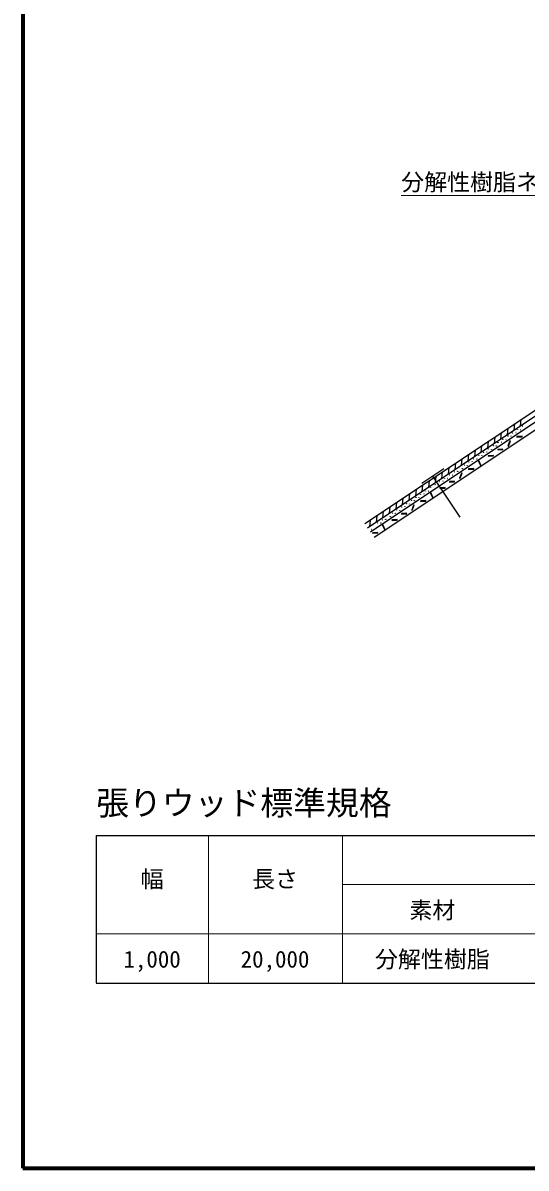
# Model space of a CAD drawing. Units: millimetres, scale not verified. Extents: x 200 to 8200, y 200 to 5825.
# Drawn here: x 200 to 1733, y 200 to 3689 of the extents above; entities that cross this region are included whole.
import ezdxf
from ezdxf.enums import TextEntityAlignment as Align

# ---------------------------------------------------------------- set-up
doc = ezdxf.new("R2010")
doc.units = ezdxf.units.MM
doc.header["$LTSCALE"] = 20
for name, color, linetype, lineweight in [('C-BMK-HTXT', 1, 'Continuous', 13), ('C-MTR-FRAM', 5, 'Continuous', 25), ('C-MTR-LINE', 5, 'Continuous', 13), ('C-STR', 7, 'Continuous', 25), ('C-TTL', 2, 'Continuous', 70)]:
    doc.layers.add(name, color=color, linetype=linetype, lineweight=lineweight)
doc.layers.add('C-MTR', color=5, linetype='Continuous')
doc.layers.add('C-MTR-TXT', color=5, linetype='Continuous')
doc.styles.add('ＭＳ ゴシック', font='')
doc.styles.get('ＭＳ ゴシック').set_extended_font_data('MS Gothic')

msp = doc.modelspace()

# ---------------------------------------------------------------- linework, layer by layer
at = {"layer": 'C-BMK-HTXT'}
msp.add_line((1352.21, 3163.44), (1912.21, 3163.44), dxfattribs=at)
at = {"layer": 'C-MTR-FRAM'}
for p, q in [((423.41, 1213.86), (423.41, 764.86)), ((423.41, 1213.86), (4387.68, 1213.86)), ((423.41, 763.86), (4387.68, 763.86))]:
    msp.add_line(p, q, dxfattribs=at)
at = {"layer": 'C-MTR-LINE'}
for p, q in [((765.2, 1213.86), (765.2, 764.86)), ((1173.27, 1213.86), (1173.27, 763.86)), ((1173.27, 1063.86), (3285.43, 1063.86)), ((423.41, 913.86), (3285.43, 913.86))]:
    msp.add_line(p, q, dxfattribs=at)
at = {"layer": 'C-STR'}
for p, q in [((1241.84, 2163.87), (3494.32, 3666.09)), ((1250.17, 2151.39), (3498.86, 3651.09)), ((1258.49, 2138.91), (3503.41, 3636.09)), ((1269.59, 2122.27), (3509.46, 3616.09)), ((1717.27, 2480.94), (1715.12, 2461.48)), ((1677.33, 2454.31), (1675.18, 2434.84)), ((1697.3, 2467.62), (1695.15, 2448.16)), ((1617.43, 2414.36), (1615.28, 2394.9)), ((1637.4, 2427.68), (1635.25, 2408.21)), ((1657.37, 2440.99), (1655.22, 2421.53)), ((1557.53, 2374.41), (1555.38, 2354.95)), ((1577.5, 2387.73), (1575.35, 2368.26)), ((1597.47, 2401.04), (1595.32, 2381.58)), ((1517.6, 2347.78), (1515.45, 2328.31)), ((1537.56, 2361.09), (1535.42, 2341.63)), ((1587.1, 2355.4), (1588.57, 2356.05)), ((1587.1, 2355.4), (1593.54, 2340.75)), ((1595, 2341.39), (1588.57, 2356.05)), ((1593.54, 2340.75), (1595, 2341.39)), ((1482.26, 2330.22), (1415.7, 2285.83)), ((1532.21, 2183.23), (1448.98, 2308.02)), ((1457.7, 2307.83), (1455.55, 2288.37)), ((1477.66, 2321.14), (1475.52, 2301.68)), ((1497.63, 2334.46), (1495.48, 2315)), ((1417.76, 2281.2), (1415.61, 2261.73)), ((1437.73, 2294.51), (1435.58, 2275.05)), ((1357.86, 2241.25), (1355.71, 2221.78)), ((1377.83, 2254.56), (1375.68, 2235.1)), ((1397.8, 2267.88), (1395.65, 2248.42)), ((1440.93, 2257.92), (1442.39, 2258.56)), ((1440.93, 2257.92), (1447.36, 2243.27)), ((1448.83, 2243.91), (1442.39, 2258.56)), ((1447.36, 2243.27), (1448.83, 2243.91)), ((1297.96, 2201.3), (1295.81, 2181.84)), ((1317.93, 2214.61), (1315.78, 2195.15)), ((1337.9, 2227.93), (1335.75, 2208.47)), ((1258.03, 2174.67), (1255.88, 2155.2)), ((1278, 2187.98), (1275.85, 2168.52)), ((1294.76, 2160.43), (1296.22, 2161.07)), ((1294.76, 2160.43), (1301.19, 2145.78)), ((1302.65, 2146.42), (1296.22, 2161.07)), ((1301.19, 2145.78), (1302.65, 2146.42))]:
    msp.add_line(p, q, dxfattribs=at)
for points in [[(1679.09, 2400.21), (1684.9, 2415.11), (1683.41, 2415.69), (1677.6, 2400.79)], [(1720.88, 2429.88), (1704.92, 2428.84), (1705.02, 2427.25), (1720.99, 2428.28)], [(1662.24, 2390.77), (1646.27, 2389.73), (1646.37, 2388.14), (1662.34, 2389.17)], [(1633.59, 2371.66), (1617.63, 2370.63), (1617.73, 2369.03), (1633.7, 2370.07)], [(1531.98, 2302.1), (1537.79, 2317), (1536.3, 2317.59), (1530.49, 2302.68)], [(1573.78, 2331.77), (1557.81, 2330.74), (1557.91, 2329.14), (1573.88, 2330.17)], [(1486.49, 2273.55), (1470.52, 2272.52), (1470.62, 2270.93), (1486.59, 2271.96)], [(1515.13, 2292.66), (1499.17, 2291.63), (1499.27, 2290.03), (1515.24, 2291.06)], [(1427.6, 2234.28), (1411.64, 2233.25), (1411.74, 2231.65), (1427.71, 2232.69)], [(1385.81, 2204.61), (1391.62, 2219.52), (1390.13, 2220.1), (1384.32, 2205.19)], [(1340.31, 2176.07), (1324.35, 2175.04), (1324.45, 2173.44), (1340.42, 2174.47)], [(1368.96, 2195.17), (1352.99, 2194.14), (1353.09, 2192.54), (1369.06, 2193.57)], [(1281.43, 2136.8), (1265.46, 2135.76), (1265.56, 2134.17), (1281.53, 2135.2)]]:
    msp.add_lwpolyline(points, close=True, dxfattribs=at)
for centre in [(1706.7, 2450.19), (1716.34, 2449.57), (1722.19, 2460.52), (1731.18, 2459.72), (1647.31, 2410.55), (1657.66, 2411.8), (1662.26, 2420.55), (1671.89, 2419.93), (1677.74, 2430.88), (1686.74, 2430.08), (1691.75, 2440.19), (1702.1, 2441.44), (1602.87, 2380.91), (1613.21, 2382.16), (1617.82, 2390.91), (1627.45, 2390.29), (1633.3, 2401.24), (1642.29, 2400.44), (1544.42, 2341.96), (1553.41, 2341.16), (1558.43, 2351.27), (1568.77, 2352.52), (1573.38, 2361.27), (1583.01, 2360.65), (1588.86, 2371.6), (1597.85, 2370.8), (1499.97, 2312.32), (1508.96, 2311.53), (1513.98, 2321.63), (1524.33, 2322.88), (1528.93, 2331.63), (1538.57, 2331.01), (1441.74, 2273.49), (1450.74, 2272.69), (1455.53, 2282.68), (1464.52, 2281.89), (1469.54, 2291.99), (1479.88, 2293.24), (1484.49, 2301.99), (1494.12, 2301.37), (1383.52, 2234.65), (1392.51, 2233.86), (1397.3, 2243.85), (1406.29, 2243.05), (1411.31, 2253.15), (1421.66, 2254.4), (1426.26, 2263.16), (1435.89, 2262.54), (1339.07, 2205.01), (1348.06, 2204.22), (1353.08, 2214.32), (1363.43, 2215.57), (1368.03, 2224.33), (1377.67, 2223.71), (1280.84, 2166.18), (1289.84, 2165.38), (1294.85, 2175.49), (1305.2, 2176.74), (1309.8, 2185.49), (1319.44, 2184.87), (1325.29, 2195.82), (1334.28, 2195.02), (1261.21, 2146.04), (1267.06, 2156.99), (1276.05, 2156.19)]:
    msp.add_circle(centre, 0.3, dxfattribs=at)
at = {"layer": 'C-TTL'}
msp.add_lwpolyline([(200, 200), (8200, 200), (8200, 5740), (200, 5740)], close=True, dxfattribs=at)

# ---------------------------------------------------------------- texts
at = {"layer": 'C-BMK-HTXT', "color": 7, "style": 'ＭＳ ゴシック'}
msp.add_text('分解性樹脂ネット', height=51.32, dxfattribs=at).set_placement((1352.21, 3163.44), align=Align.BOTTOM_LEFT)
at = {"layer": 'C-MTR', "style": 'ＭＳ ゴシック'}
msp.add_text('張りウッド標準規格', height=73.31, dxfattribs=at).set_placement((423.28, 1253.86), align=Align.BOTTOM_LEFT)
at = {"layer": 'C-MTR-TXT', "style": 'ＭＳ ゴシック'}
for s, p in [('幅', (593.6, 1039.67)), ('長さ', (968.05, 1039.67))]:
    msp.add_text(s, height=51.32, dxfattribs=at).set_placement(p, align=Align.BOTTOM_CENTER)
for s, p in [('素材', (1447.42, 986.16)), ('1,000', (593.6, 836.48)), ('20,000', (968.05, 836.48)), ('分解性樹脂', (1447.42, 836.48))]:
    msp.add_text(s, height=51.32, dxfattribs=at).set_placement(p, align=Align.MIDDLE_CENTER)

doc.saveas('drawing.dxf')
